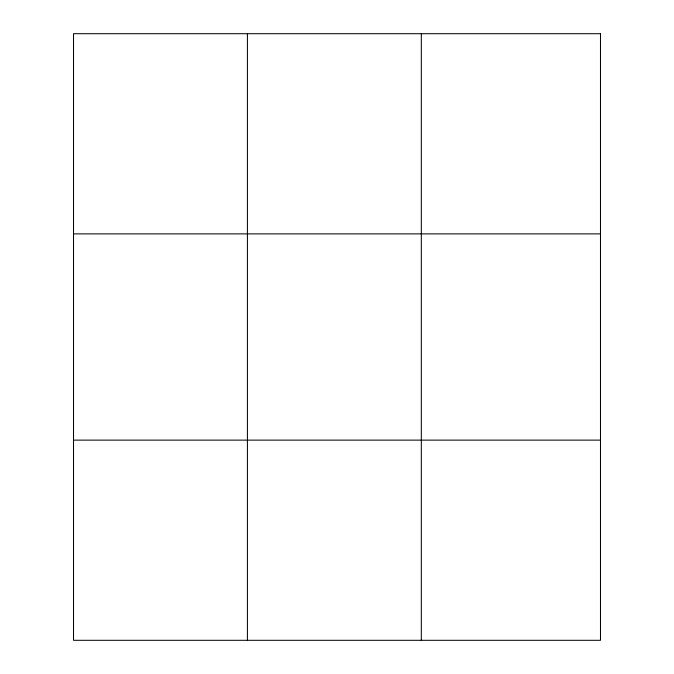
<?xml version="1.0" encoding="UTF-8"?>
<svg xmlns="http://www.w3.org/2000/svg" width="674" height="674" viewBox="0 0 674 674"><rect width="100%" height="100%" fill="white"/><g stroke="black" fill="none" stroke-linecap="round" stroke-linejoin="round"><path stroke-width="1.01" d="M247.417 33.7L247.417 640.3M421.317 33.7L421.317 640.3M73.517 233.878L600.483 233.878M73.517 440.122L600.483 440.122M600.483 33.7L600.483 640.3L73.517 640.3L73.517 33.7L600.483 33.7"/></g></svg>
